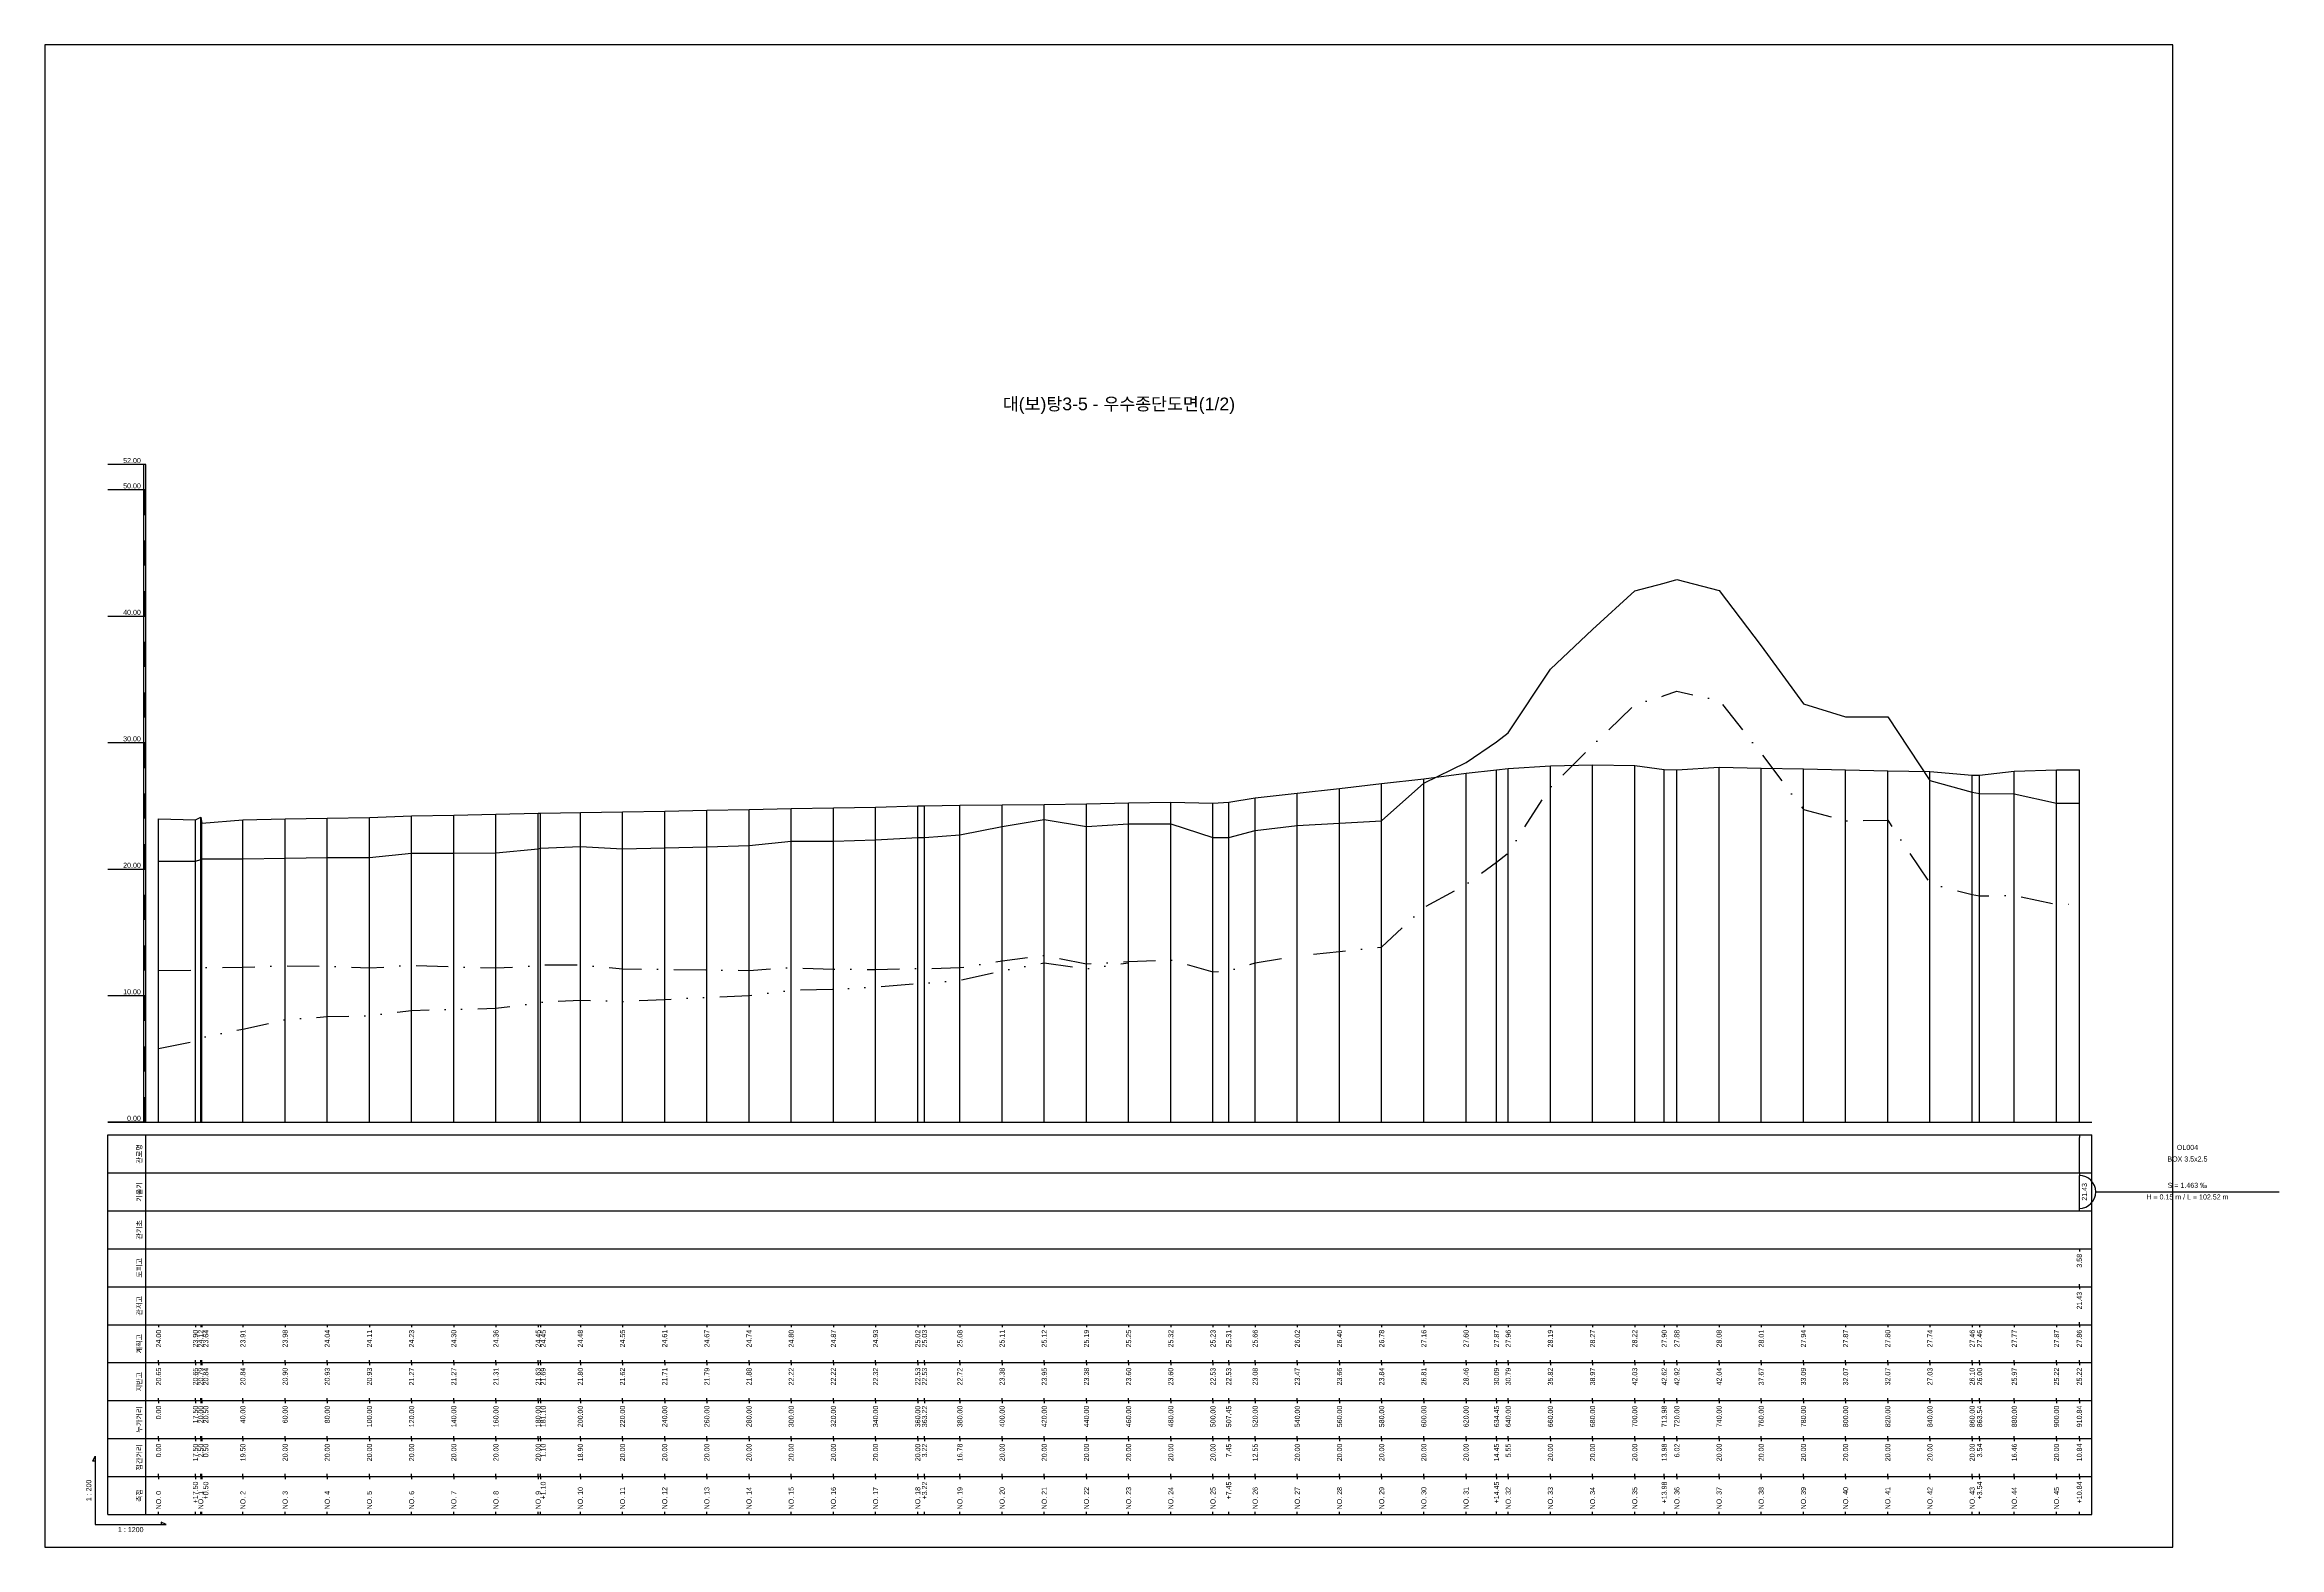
# Model space of a CAD drawing. Header units: millimetres. Extents: x -105495 to 3444, y -108190 to 2013.
# Drawn here: x 881 to 1764, y -53452 to -52858 of the extents above; entities that cross this region are included whole.
import ezdxf
from ezdxf.enums import TextEntityAlignment as Align

# ---------------------------------------------------------------- set-up
doc = ezdxf.new("R2010")
doc.units = ezdxf.units.MM
doc.linetypes.add('DASHDOT', pattern=[25.4, 12.7, -6.35, 0, -6.35])
doc.linetypes.add('DIVIDE', pattern=[31.75, 12.7, -6.35, 0, -6.35, 0, -6.35])
for name, color, linetype in [('KZ_종단_계획선', 1, 'Continuous'), ('KZ_종단_노선명', 7, 'Continuous'), ('KZ_종단_도각', 7, 'Continuous'), ('KZ_종단_수직선', 7, 'Continuous'), ('KZ_종단_암선1', 56, 'DASHDOT'), ('KZ_종단_암선2', 4, 'DIVIDE'), ('KZ_종단_지반선', 3, 'Continuous'), ('KZ_종단_테이블문자', 7, 'Continuous'), ('KZ_종단_테이블선', 7, 'Continuous'), ('KZ_종단_폴대', 7, 'Continuous')]:
    doc.layers.add(name, color=color, linetype=linetype)
doc.styles.get("Standard").update_dxf_attribs({"font": 'arial.ttf'})

msp = doc.modelspace()

# ---------------------------------------------------------------- linework, layer by layer
at = {"layer": 'KZ_종단_계획선'}
msp.add_lwpolyline([(926, -53164), (940.58, -53164.47), (942.67, -53163.42), (943.08, -53165.8), (959.33, -53164.43), (976, -53164.09), (992.67, -53163.79), (1009.33, -53163.47), (1026, -53162.87), (1042.67, -53162.52), (1059.33, -53162.22), (1076, -53161.74), (1076.92, -53161.73), (1092.67, -53161.58), (1109.33, -53161.26), (1126, -53160.94), (1142.67, -53160.63), (1159.33, -53160.31), (1176, -53159.99), (1192.67, -53159.67), (1209.33, -53159.35), (1226, -53158.88), (1228.68, -53158.83), (1242.67, -53158.6), (1259.33, -53158.46), (1276, -53158.38), (1292.67, -53158.06), (1309.33, -53157.74), (1326, -53157.42), (1342.67, -53157.83), (1348.88, -53157.46), (1359.33, -53155.69), (1376, -53153.89), (1392.67, -53151.99), (1409.33, -53150.09), (1426, -53148.19), (1442.67, -53145.99), (1454.71, -53144.63), (1459.33, -53144.18), (1476, -53143.03), (1492.67, -53142.63), (1509.33, -53142.89), (1520.99, -53144.49), (1526, -53144.6), (1542.67, -53143.59), (1559.33, -53143.94), (1576, -53144.29), (1592.67, -53144.64), (1609.33, -53144.99), (1626, -53145.3), (1642.67, -53146.72), (1645.61, -53146.71), (1659.33, -53145.13), (1676, -53144.65), (1685.03, -53144.69), (1685.03, -53144.69)], dxfattribs=at)
at = {"layer": 'KZ_종단_도각'}
msp.add_lwpolyline([(881, -53452), (1722, -53452), (1722, -52858), (881, -52858)], close=True, dxfattribs=at)
at = {"layer": 'KZ_종단_수직선'}
for p, q in [((1409.33, -53284), (1409.33, -53150.09)), ((1426, -53284), (1426, -53148.19)), ((1442.67, -53284), (1442.67, -53145.99)), ((1454.71, -53284), (1454.71, -53144.63)), ((1459.33, -53284), (1459.33, -53144.18)), ((1476, -53284), (1476, -53143.03)), ((1492.67, -53284), (1492.67, -53142.63)), ((1509.33, -53284), (1509.33, -53142.89)), ((1520.98, -53284), (1520.98, -53144.49)), ((1526, -53284), (1526, -53144.6)), ((1542.67, -53284), (1542.67, -53143.59)), ((1559.33, -53284), (1559.33, -53143.94)), ((1576, -53284), (1576, -53144.29)), ((1592.67, -53284), (1592.67, -53144.64)), ((1609.33, -53284), (1609.33, -53144.99)), ((1626, -53284), (1626, -53145.3)), ((1642.67, -53284), (1642.67, -53146.72)), ((1645.62, -53284), (1645.62, -53146.71)), ((1659.33, -53284), (1659.33, -53145.13)), ((1676, -53284), (1676, -53144.65)), ((1685.03, -53284), (1685.03, -53144.69)), ((1209.33, -53284), (1209.33, -53159.35)), ((1226, -53284), (1226, -53158.88)), ((1228.68, -53284), (1228.68, -53158.83)), ((1242.67, -53284), (1242.67, -53158.6)), ((1259.33, -53284), (1259.33, -53158.46)), ((1276, -53284), (1276, -53158.38)), ((1292.67, -53284), (1292.67, -53158.06)), ((1309.33, -53284), (1309.33, -53157.74)), ((1326, -53284), (1326, -53157.42)), ((1342.67, -53284), (1342.67, -53157.83)), ((1348.87, -53284), (1348.87, -53157.46)), ((1359.33, -53284), (1359.33, -53155.69)), ((1376, -53284), (1376, -53153.89)), ((1392.67, -53284), (1392.67, -53151.99)), ((926, -53284), (926, -53164)), ((940.58, -53284), (940.58, -53164.47)), ((942.67, -53284), (942.67, -53163.42)), ((943.08, -53284), (943.08, -53165.8)), ((959.33, -53284), (959.33, -53164.43)), ((976, -53284), (976, -53164.09)), ((992.67, -53284), (992.67, -53163.79)), ((1009.33, -53284), (1009.33, -53163.47)), ((1026, -53284), (1026, -53162.87)), ((1042.67, -53284), (1042.67, -53162.52)), ((1059.33, -53284), (1059.33, -53162.22)), ((1076, -53284), (1076, -53161.74)), ((1076.92, -53284), (1076.92, -53161.73)), ((1092.67, -53284), (1092.67, -53161.58)), ((1109.33, -53284), (1109.33, -53161.26)), ((1126, -53284), (1126, -53160.94)), ((1142.67, -53284), (1142.67, -53160.63)), ((1159.33, -53284), (1159.33, -53160.31)), ((1176, -53284), (1176, -53159.99)), ((1192.67, -53284), (1192.67, -53159.67))]:
    msp.add_line(p, q, dxfattribs=at)
at = {"layer": 'KZ_종단_암선1', "flags": 128}
msp.add_lwpolyline([(926, -53224.04), (940.58, -53223.83), (942.67, -53223.14), (943.08, -53222.88), (959.33, -53222.64), (976, -53222.09), (992.67, -53222.34), (1009.33, -53222.97), (1026, -53221.89), (1042.67, -53222.52), (1059.33, -53222.99), (1076, -53222.02), (1076.92, -53221.74), (1092.67, -53221.77), (1109.33, -53223.32), (1126, -53223.51), (1142.67, -53223.72), (1159.33, -53223.92), (1176, -53222.83), (1192.67, -53223.46), (1209.33, -53223.58), (1226, -53223.15), (1228.68, -53223.26), (1242.67, -53222.85), (1259.33, -53220.19), (1276, -53217.97), (1292.67, -53221.38), (1309.33, -53220.4), (1326, -53219.83), (1342.67, -53224.5), (1348.87, -53224.2), (1359.33, -53220.92), (1376, -53218.16), (1392.67, -53216.41), (1409.33, -53214.71), (1426, -53199.02), (1442.67, -53189.99), (1454.71, -53181.22), (1459.33, -53177.49), (1476, -53151.55), (1492.67, -53134.99), (1509.33, -53118.88), (1520.98, -53115.33), (1526, -53113.6), (1542.67, -53117.18), (1559.33, -53138.24), (1576, -53160.31), (1592.67, -53164.84), (1609.33, -53164.61), (1626, -53189.56), (1642.67, -53193.97), (1645.62, -53194.42), (1659.33, -53194.35), (1676, -53197.86), (1685.03, -53197.73)], dxfattribs=at)
at = {"layer": 'KZ_종단_암선2', "flags": 128}
msp.add_lwpolyline([(926, -53254.77), (940.58, -53251.82), (942.67, -53250.74), (943.08, -53250.41), (959.33, -53247.12), (976, -53243.44), (992.67, -53242.19), (1009.33, -53241.82), (1026, -53239.74), (1042.67, -53239.38), (1059.33, -53238.85), (1076, -53236.89), (1076.92, -53236.56), (1092.67, -53235.65), (1109.33, -53236.21), (1126, -53235.4), (1142.67, -53234.62), (1159.33, -53233.82), (1176, -53231.74), (1192.67, -53231.37), (1209.33, -53230.49), (1226, -53229.08), (1228.68, -53229.02), (1242.67, -53227.77), (1259.33, -53224.12), (1276, -53220.9), (1292.67, -53223.26), (1309.33, -53220.9)], dxfattribs=at)
at = {"layer": 'KZ_종단_지반선', "flags": 128}
msp.add_lwpolyline([(926, -53180.73), (940.58, -53180.73), (942.67, -53180.07), (943.08, -53179.82), (959.33, -53179.82), (976, -53179.52), (992.67, -53179.35), (1009.33, -53179.35), (1026, -53177.63), (1042.67, -53177.63), (1059.33, -53177.47), (1076, -53175.87), (1076.92, -53175.56), (1092.67, -53175), (1109.33, -53175.92), (1126, -53175.47), (1142.67, -53175.06), (1159.33, -53174.62), (1176, -53172.91), (1192.67, -53172.91), (1209.33, -53172.39), (1226, -53171.34), (1228.68, -53171.34), (1242.67, -53170.4), (1259.33, -53167.11), (1276, -53164.26), (1292.67, -53167.11), (1309.33, -53165.98), (1326, -53165.98), (1342.67, -53171.35), (1348.87, -53171.35), (1359.33, -53168.58), (1376, -53166.63), (1392.67, -53165.7), (1409.33, -53164.81), (1426, -53149.93), (1442.67, -53141.72), (1454.71, -53133.54), (1459.33, -53130.03), (1476, -53104.91), (1492.67, -53089.15), (1509.33, -53073.86), (1520.98, -53070.88), (1526, -53069.4), (1542.67, -53073.79), (1559.33, -53095.66), (1576, -53118.54), (1592.67, -53123.65), (1609.33, -53123.67), (1626, -53148.87), (1642.67, -53153.52), (1645.62, -53154.01), (1659.33, -53154.14), (1676, -53157.88), (1685.03, -53157.88)], dxfattribs=at)
at = {"layer": 'KZ_종단_테이블문자'}
for p, q in [((1685.03, -53289), (1685.03, -53290)), ((1685.03, -53303), (1685.03, -53290)), ((1685.03, -53304), (1685.03, -53303)), ((1685.03, -53304), (1685.03, -53305)), ((1685.03, -53318), (1685.03, -53305)), ((1685.03, -53319), (1685.03, -53318)), ((1691.45, -53311.5), (1764.05, -53311.5))]:
    msp.add_line(p, q, dxfattribs=at)
msp.add_arc((1685.03, -53311.5), 6.5, 270, 90, dxfattribs=at)
at = {"layer": 'KZ_종단_테이블선'}
for p, q in [((906, -53284), (1690.03, -53284)), ((906, -53304), (906, -53289)), ((906, -53289), (1690.03, -53289)), ((921, -53304), (921, -53289)), ((1690.03, -53304), (1690.03, -53289)), ((906, -53319), (906, -53304)), ((906, -53304), (1690.03, -53304)), ((921, -53319), (921, -53304)), ((1690.03, -53319), (1690.03, -53304)), ((906, -53334), (906, -53319)), ((906, -53319), (1690.03, -53319)), ((921, -53334), (921, -53319)), ((1690.03, -53334), (1690.03, -53319)), ((906, -53349), (906, -53334)), ((906, -53334), (1690.03, -53334)), ((921, -53349), (921, -53334)), ((1685.03, -53334), (1685.03, -53335)), ((1690.03, -53349), (1690.03, -53334)), ((906, -53364), (906, -53349)), ((906, -53349), (1690.03, -53349)), ((921, -53364), (921, -53349)), ((1685.03, -53349), (1685.03, -53348)), ((1685.03, -53349), (1685.03, -53350)), ((1690.03, -53364), (1690.03, -53349)), ((906, -53379), (906, -53364)), ((906, -53364), (1690.03, -53364)), ((921, -53379), (921, -53364)), ((926, -53364), (926, -53365)), ((940.58, -53364), (940.58, -53365)), ((942.67, -53364), (942.67, -53365)), ((943.08, -53364), (943.08, -53365)), ((959.33, -53364), (959.33, -53365)), ((976, -53364), (976, -53365)), ((992.67, -53364), (992.67, -53365)), ((1009.33, -53364), (1009.33, -53365)), ((1026, -53364), (1026, -53365)), ((1042.67, -53364), (1042.67, -53365)), ((1059.33, -53364), (1059.33, -53365)), ((1076, -53364), (1076, -53365)), ((1076.92, -53364), (1076.92, -53365)), ((1092.67, -53364), (1092.67, -53365)), ((1109.33, -53364), (1109.33, -53365)), ((1126, -53364), (1126, -53365)), ((1142.67, -53364), (1142.67, -53365)), ((1159.33, -53364), (1159.33, -53365)), ((1176, -53364), (1176, -53365)), ((1192.67, -53364), (1192.67, -53365)), ((1209.33, -53364), (1209.33, -53365)), ((1226, -53364), (1226, -53365)), ((1228.68, -53364), (1228.68, -53365)), ((1242.67, -53364), (1242.67, -53365)), ((1259.33, -53364), (1259.33, -53365)), ((1276, -53364), (1276, -53365)), ((1292.67, -53364), (1292.67, -53365)), ((1309.33, -53364), (1309.33, -53365)), ((1326, -53364), (1326, -53365)), ((1342.67, -53364), (1342.67, -53365)), ((1348.87, -53364), (1348.87, -53365)), ((1359.33, -53364), (1359.33, -53365)), ((1376, -53364), (1376, -53365)), ((1392.67, -53364), (1392.67, -53365)), ((1409.33, -53364), (1409.33, -53365)), ((1426, -53364), (1426, -53365)), ((1442.67, -53364), (1442.67, -53365)), ((1454.71, -53364), (1454.71, -53365)), ((1459.33, -53364), (1459.33, -53365)), ((1476, -53364), (1476, -53365)), ((1492.67, -53364), (1492.67, -53365)), ((1509.33, -53364), (1509.33, -53365)), ((1520.98, -53364), (1520.98, -53365)), ((1526, -53364), (1526, -53365)), ((1542.67, -53364), (1542.67, -53365)), ((1559.33, -53364), (1559.33, -53365)), ((1576, -53364), (1576, -53365)), ((1592.67, -53364), (1592.67, -53365)), ((1609.33, -53364), (1609.33, -53365)), ((1626, -53364), (1626, -53365)), ((1642.67, -53364), (1642.67, -53365)), ((1645.62, -53364), (1645.62, -53365)), ((1659.33, -53364), (1659.33, -53365)), ((1676, -53364), (1676, -53365)), ((1685.03, -53364), (1685.03, -53363)), ((1685.03, -53364), (1685.03, -53365)), ((1690.03, -53379), (1690.03, -53364)), ((906, -53394), (906, -53379)), ((906, -53379), (1690.03, -53379)), ((921, -53394), (921, -53379)), ((926, -53379), (926, -53378)), ((926, -53379), (926, -53380)), ((940.58, -53379), (940.58, -53378)), ((940.58, -53379), (940.58, -53380)), ((942.67, -53379), (942.67, -53378)), ((942.67, -53379), (942.67, -53380)), ((943.08, -53379), (943.08, -53378)), ((943.08, -53379), (943.08, -53380)), ((959.33, -53379), (959.33, -53378)), ((959.33, -53379), (959.33, -53380)), ((976, -53379), (976, -53378)), ((976, -53379), (976, -53380)), ((992.67, -53379), (992.67, -53378)), ((992.67, -53379), (992.67, -53380)), ((1009.33, -53379), (1009.33, -53378)), ((1009.33, -53379), (1009.33, -53380)), ((1026, -53379), (1026, -53378)), ((1026, -53379), (1026, -53380)), ((1042.67, -53379), (1042.67, -53378)), ((1042.67, -53379), (1042.67, -53380)), ((1059.33, -53379), (1059.33, -53378)), ((1059.33, -53379), (1059.33, -53380)), ((1076, -53379), (1076, -53378)), ((1076, -53379), (1076, -53380)), ((1076.92, -53379), (1076.92, -53378)), ((1076.92, -53379), (1076.92, -53380)), ((1092.67, -53379), (1092.67, -53378)), ((1092.67, -53379), (1092.67, -53380)), ((1109.33, -53379), (1109.33, -53378)), ((1109.33, -53379), (1109.33, -53380)), ((1126, -53379), (1126, -53378)), ((1126, -53379), (1126, -53380)), ((1142.67, -53379), (1142.67, -53378)), ((1142.67, -53379), (1142.67, -53380)), ((1159.33, -53379), (1159.33, -53378)), ((1159.33, -53379), (1159.33, -53380)), ((1176, -53379), (1176, -53378)), ((1176, -53379), (1176, -53380)), ((1192.67, -53379), (1192.67, -53378)), ((1192.67, -53379), (1192.67, -53380)), ((1209.33, -53379), (1209.33, -53378)), ((1209.33, -53379), (1209.33, -53380)), ((1226, -53379), (1226, -53378)), ((1226, -53379), (1226, -53380)), ((1228.68, -53379), (1228.68, -53378)), ((1228.68, -53379), (1228.68, -53380)), ((1242.67, -53379), (1242.67, -53378)), ((1242.67, -53379), (1242.67, -53380)), ((1259.33, -53379), (1259.33, -53378)), ((1259.33, -53379), (1259.33, -53380)), ((1276, -53379), (1276, -53378)), ((1276, -53379), (1276, -53380)), ((1292.67, -53379), (1292.67, -53378)), ((1292.67, -53379), (1292.67, -53380)), ((1309.33, -53379), (1309.33, -53378)), ((1309.33, -53379), (1309.33, -53380)), ((1326, -53379), (1326, -53378)), ((1326, -53379), (1326, -53380)), ((1342.67, -53379), (1342.67, -53378)), ((1342.67, -53379), (1342.67, -53380)), ((1348.87, -53379), (1348.87, -53378)), ((1348.87, -53379), (1348.87, -53380)), ((1359.33, -53379), (1359.33, -53378)), ((1359.33, -53379), (1359.33, -53380)), ((1376, -53379), (1376, -53378)), ((1376, -53379), (1376, -53380)), ((1392.67, -53379), (1392.67, -53378)), ((1392.67, -53379), (1392.67, -53380)), ((1409.33, -53379), (1409.33, -53378)), ((1409.33, -53379), (1409.33, -53380)), ((1426, -53379), (1426, -53378)), ((1426, -53379), (1426, -53380)), ((1442.67, -53379), (1442.67, -53378)), ((1442.67, -53379), (1442.67, -53380)), ((1454.71, -53379), (1454.71, -53378)), ((1454.71, -53379), (1454.71, -53380)), ((1459.33, -53379), (1459.33, -53378)), ((1459.33, -53379), (1459.33, -53380)), ((1476, -53379), (1476, -53378)), ((1476, -53379), (1476, -53380)), ((1492.67, -53379), (1492.67, -53378)), ((1492.67, -53379), (1492.67, -53380)), ((1509.33, -53379), (1509.33, -53378)), ((1509.33, -53379), (1509.33, -53380)), ((1520.98, -53379), (1520.98, -53378)), ((1520.98, -53379), (1520.98, -53380)), ((1526, -53379), (1526, -53378)), ((1526, -53379), (1526, -53380)), ((1542.67, -53379), (1542.67, -53378)), ((1542.67, -53379), (1542.67, -53380)), ((1559.33, -53379), (1559.33, -53378)), ((1559.33, -53379), (1559.33, -53380)), ((1576, -53379), (1576, -53378)), ((1576, -53379), (1576, -53380)), ((1592.67, -53379), (1592.67, -53378)), ((1592.67, -53379), (1592.67, -53380)), ((1609.33, -53379), (1609.33, -53378)), ((1609.33, -53379), (1609.33, -53380)), ((1626, -53379), (1626, -53378)), ((1626, -53379), (1626, -53380)), ((1642.67, -53379), (1642.67, -53378)), ((1642.67, -53379), (1642.67, -53380)), ((1645.62, -53379), (1645.62, -53378)), ((1645.62, -53379), (1645.62, -53380)), ((1659.33, -53379), (1659.33, -53378)), ((1659.33, -53379), (1659.33, -53380)), ((1676, -53379), (1676, -53378)), ((1676, -53379), (1676, -53380)), ((1685.03, -53379), (1685.03, -53378)), ((1685.03, -53379), (1685.03, -53380)), ((1690.03, -53394), (1690.03, -53379)), ((906, -53409), (906, -53394)), ((906, -53394), (1690.03, -53394)), ((921, -53409), (921, -53394)), ((926, -53394), (926, -53393)), ((926, -53394), (926, -53395)), ((940.58, -53394), (940.58, -53393)), ((940.58, -53394), (940.58, -53395)), ((942.67, -53394), (942.67, -53393)), ((942.67, -53394), (942.67, -53395)), ((943.08, -53394), (943.08, -53393)), ((943.08, -53394), (943.08, -53395)), ((959.33, -53394), (959.33, -53393)), ((959.33, -53394), (959.33, -53395)), ((976, -53394), (976, -53393)), ((976, -53394), (976, -53395)), ((992.67, -53394), (992.67, -53393)), ((992.67, -53394), (992.67, -53395)), ((1009.33, -53394), (1009.33, -53393)), ((1009.33, -53394), (1009.33, -53395)), ((1026, -53394), (1026, -53393)), ((1026, -53394), (1026, -53395)), ((1042.67, -53394), (1042.67, -53393)), ((1042.67, -53394), (1042.67, -53395)), ((1059.33, -53394), (1059.33, -53393)), ((1059.33, -53394), (1059.33, -53395)), ((1076, -53394), (1076, -53393)), ((1076, -53394), (1076, -53395)), ((1076.92, -53394), (1076.92, -53393)), ((1076.92, -53394), (1076.92, -53395)), ((1092.67, -53394), (1092.67, -53393)), ((1092.67, -53394), (1092.67, -53395)), ((1109.33, -53394), (1109.33, -53393)), ((1109.33, -53394), (1109.33, -53395)), ((1126, -53394), (1126, -53393)), ((1126, -53394), (1126, -53395)), ((1142.67, -53394), (1142.67, -53393)), ((1142.67, -53394), (1142.67, -53395)), ((1159.33, -53394), (1159.33, -53393)), ((1159.33, -53394), (1159.33, -53395)), ((1176, -53394), (1176, -53393)), ((1176, -53394), (1176, -53395)), ((1192.67, -53394), (1192.67, -53393)), ((1192.67, -53394), (1192.67, -53395)), ((1209.33, -53394), (1209.33, -53393)), ((1209.33, -53394), (1209.33, -53395)), ((1226, -53394), (1226, -53393)), ((1226, -53394), (1226, -53395)), ((1228.68, -53394), (1228.68, -53393)), ((1228.68, -53394), (1228.68, -53395)), ((1242.67, -53394), (1242.67, -53393)), ((1242.67, -53394), (1242.67, -53395)), ((1259.33, -53394), (1259.33, -53393)), ((1259.33, -53394), (1259.33, -53395)), ((1276, -53394), (1276, -53393)), ((1276, -53394), (1276, -53395)), ((1292.67, -53394), (1292.67, -53393)), ((1292.67, -53394), (1292.67, -53395)), ((1309.33, -53394), (1309.33, -53393)), ((1309.33, -53394), (1309.33, -53395)), ((1326, -53394), (1326, -53393)), ((1326, -53394), (1326, -53395)), ((1342.67, -53394), (1342.67, -53393)), ((1342.67, -53394), (1342.67, -53395)), ((1348.87, -53394), (1348.87, -53393)), ((1348.87, -53394), (1348.87, -53395)), ((1359.33, -53394), (1359.33, -53393)), ((1359.33, -53394), (1359.33, -53395)), ((1376, -53394), (1376, -53393)), ((1376, -53394), (1376, -53395)), ((1392.67, -53394), (1392.67, -53393)), ((1392.67, -53394), (1392.67, -53395)), ((1409.33, -53394), (1409.33, -53393)), ((1409.33, -53394), (1409.33, -53395)), ((1426, -53394), (1426, -53393)), ((1426, -53394), (1426, -53395)), ((1442.67, -53394), (1442.67, -53393)), ((1442.67, -53394), (1442.67, -53395)), ((1454.71, -53394), (1454.71, -53393)), ((1454.71, -53394), (1454.71, -53395)), ((1459.33, -53394), (1459.33, -53393)), ((1459.33, -53394), (1459.33, -53395)), ((1476, -53394), (1476, -53393)), ((1476, -53394), (1476, -53395)), ((1492.67, -53394), (1492.67, -53393)), ((1492.67, -53394), (1492.67, -53395)), ((1509.33, -53394), (1509.33, -53393)), ((1509.33, -53394), (1509.33, -53395)), ((1520.98, -53394), (1520.98, -53393)), ((1520.98, -53394), (1520.98, -53395)), ((1526, -53394), (1526, -53393)), ((1526, -53394), (1526, -53395)), ((1542.67, -53394), (1542.67, -53393)), ((1542.67, -53394), (1542.67, -53395)), ((1559.33, -53394), (1559.33, -53393)), ((1559.33, -53394), (1559.33, -53395)), ((1576, -53394), (1576, -53393)), ((1576, -53394), (1576, -53395)), ((1592.67, -53394), (1592.67, -53393)), ((1592.67, -53394), (1592.67, -53395)), ((1609.33, -53394), (1609.33, -53393)), ((1609.33, -53394), (1609.33, -53395)), ((1626, -53394), (1626, -53393)), ((1626, -53394), (1626, -53395)), ((1642.67, -53394), (1642.67, -53393)), ((1642.67, -53394), (1642.67, -53395)), ((1645.62, -53394), (1645.62, -53393)), ((1645.62, -53394), (1645.62, -53395)), ((1659.33, -53394), (1659.33, -53393)), ((1659.33, -53394), (1659.33, -53395)), ((1676, -53394), (1676, -53393)), ((1676, -53394), (1676, -53395)), ((1685.03, -53394), (1685.03, -53393)), ((1685.03, -53394), (1685.03, -53395)), ((1690.03, -53409), (1690.03, -53394)), ((906, -53424), (906, -53409)), ((906, -53409), (1690.03, -53409)), ((921, -53424), (921, -53409)), ((926, -53409), (926, -53408)), ((926, -53409), (926, -53410)), ((940.58, -53409), (940.58, -53408)), ((940.58, -53409), (940.58, -53410)), ((942.67, -53409), (942.67, -53408)), ((942.67, -53409), (942.67, -53410)), ((943.08, -53409), (943.08, -53408)), ((943.08, -53409), (943.08, -53410)), ((959.33, -53409), (959.33, -53408)), ((959.33, -53409), (959.33, -53410)), ((976, -53409), (976, -53408)), ((976, -53409), (976, -53410)), ((992.67, -53409), (992.67, -53408)), ((992.67, -53409), (992.67, -53410)), ((1009.33, -53409), (1009.33, -53408)), ((1009.33, -53409), (1009.33, -53410)), ((1026, -53409), (1026, -53408)), ((1026, -53409), (1026, -53410)), ((1042.67, -53409), (1042.67, -53408)), ((1042.67, -53409), (1042.67, -53410)), ((1059.33, -53409), (1059.33, -53408)), ((1059.33, -53409), (1059.33, -53410)), ((1076, -53409), (1076, -53408)), ((1076, -53409), (1076, -53410)), ((1076.92, -53409), (1076.92, -53408)), ((1076.92, -53409), (1076.92, -53410)), ((1092.67, -53409), (1092.67, -53408)), ((1092.67, -53409), (1092.67, -53410)), ((1109.33, -53409), (1109.33, -53408)), ((1109.33, -53409), (1109.33, -53410)), ((1126, -53409), (1126, -53408)), ((1126, -53409), (1126, -53410)), ((1142.67, -53409), (1142.67, -53408)), ((1142.67, -53409), (1142.67, -53410)), ((1159.33, -53409), (1159.33, -53408)), ((1159.33, -53409), (1159.33, -53410)), ((1176, -53409), (1176, -53408)), ((1176, -53409), (1176, -53410)), ((1192.67, -53409), (1192.67, -53408)), ((1192.67, -53409), (1192.67, -53410)), ((1209.33, -53409), (1209.33, -53408)), ((1209.33, -53409), (1209.33, -53410)), ((1226, -53409), (1226, -53408)), ((1226, -53409), (1226, -53410)), ((1228.68, -53409), (1228.68, -53408)), ((1228.68, -53409), (1228.68, -53410)), ((1242.67, -53409), (1242.67, -53408)), ((1242.67, -53409), (1242.67, -53410)), ((1259.33, -53409), (1259.33, -53408)), ((1259.33, -53409), (1259.33, -53410)), ((1276, -53409), (1276, -53408)), ((1276, -53409), (1276, -53410)), ((1292.67, -53409), (1292.67, -53408)), ((1292.67, -53409), (1292.67, -53410)), ((1309.33, -53409), (1309.33, -53408)), ((1309.33, -53409), (1309.33, -53410)), ((1326, -53409), (1326, -53408)), ((1326, -53409), (1326, -53410)), ((1342.67, -53409), (1342.67, -53408)), ((1342.67, -53409), (1342.67, -53410)), ((1348.87, -53409), (1348.87, -53408)), ((1348.87, -53409), (1348.87, -53410)), ((1359.33, -53409), (1359.33, -53408)), ((1359.33, -53409), (1359.33, -53410)), ((1376, -53409), (1376, -53408)), ((1376, -53409), (1376, -53410)), ((1392.67, -53409), (1392.67, -53408)), ((1392.67, -53409), (1392.67, -53410)), ((1409.33, -53409), (1409.33, -53408)), ((1409.33, -53409), (1409.33, -53410)), ((1426, -53409), (1426, -53408)), ((1426, -53409), (1426, -53410)), ((1442.67, -53409), (1442.67, -53408)), ((1442.67, -53409), (1442.67, -53410)), ((1454.71, -53409), (1454.71, -53408)), ((1454.71, -53409), (1454.71, -53410)), ((1459.33, -53409), (1459.33, -53408)), ((1459.33, -53409), (1459.33, -53410)), ((1476, -53409), (1476, -53408)), ((1476, -53409), (1476, -53410)), ((1492.67, -53409), (1492.67, -53408)), ((1492.67, -53409), (1492.67, -53410)), ((1509.33, -53409), (1509.33, -53408)), ((1509.33, -53409), (1509.33, -53410)), ((1520.98, -53409), (1520.98, -53408)), ((1520.98, -53409), (1520.98, -53410)), ((1526, -53409), (1526, -53408)), ((1526, -53409), (1526, -53410)), ((1542.67, -53409), (1542.67, -53408)), ((1542.67, -53409), (1542.67, -53410)), ((1559.33, -53409), (1559.33, -53408)), ((1559.33, -53409), (1559.33, -53410)), ((1576, -53409), (1576, -53408)), ((1576, -53409), (1576, -53410)), ((1592.67, -53409), (1592.67, -53408)), ((1592.67, -53409), (1592.67, -53410)), ((1609.33, -53409), (1609.33, -53408)), ((1609.33, -53409), (1609.33, -53410)), ((1626, -53409), (1626, -53408)), ((1626, -53409), (1626, -53410)), ((1642.67, -53409), (1642.67, -53408)), ((1642.67, -53409), (1642.67, -53410)), ((1645.62, -53409), (1645.62, -53408)), ((1645.62, -53409), (1645.62, -53410)), ((1659.33, -53409), (1659.33, -53408)), ((1659.33, -53409), (1659.33, -53410)), ((1676, -53409), (1676, -53408)), ((1676, -53409), (1676, -53410)), ((1685.03, -53409), (1685.03, -53408)), ((1685.03, -53409), (1685.03, -53410)), ((1690.03, -53424), (1690.03, -53409)), ((906, -53439), (906, -53424)), ((906, -53424), (1690.03, -53424)), ((921, -53439), (921, -53424)), ((926, -53424), (926, -53423)), ((926, -53424), (926, -53425)), ((940.58, -53424), (940.58, -53423)), ((940.58, -53424), (940.58, -53425)), ((942.67, -53424), (942.67, -53423)), ((942.67, -53424), (942.67, -53425)), ((943.08, -53424), (943.08, -53423)), ((943.08, -53424), (943.08, -53425)), ((959.33, -53424), (959.33, -53423)), ((959.33, -53424), (959.33, -53425)), ((976, -53424), (976, -53423)), ((976, -53424), (976, -53425)), ((992.67, -53424), (992.67, -53423)), ((992.67, -53424), (992.67, -53425)), ((1009.33, -53424), (1009.33, -53423)), ((1009.33, -53424), (1009.33, -53425)), ((1026, -53424), (1026, -53423)), ((1026, -53424), (1026, -53425)), ((1042.67, -53424), (1042.67, -53423)), ((1042.67, -53424), (1042.67, -53425)), ((1059.33, -53424), (1059.33, -53423)), ((1059.33, -53424), (1059.33, -53425)), ((1076, -53424), (1076, -53423)), ((1076, -53424), (1076, -53425)), ((1076.92, -53424), (1076.92, -53423)), ((1076.92, -53424), (1076.92, -53425)), ((1092.67, -53424), (1092.67, -53423)), ((1092.67, -53424), (1092.67, -53425)), ((1109.33, -53424), (1109.33, -53423)), ((1109.33, -53424), (1109.33, -53425)), ((1126, -53424), (1126, -53423)), ((1126, -53424), (1126, -53425)), ((1142.67, -53424), (1142.67, -53423)), ((1142.67, -53424), (1142.67, -53425)), ((1159.33, -53424), (1159.33, -53423)), ((1159.33, -53424), (1159.33, -53425)), ((1176, -53424), (1176, -53423)), ((1176, -53424), (1176, -53425)), ((1192.67, -53424), (1192.67, -53423)), ((1192.67, -53424), (1192.67, -53425)), ((1209.33, -53424), (1209.33, -53423)), ((1209.33, -53424), (1209.33, -53425)), ((1226, -53424), (1226, -53423)), ((1226, -53424), (1226, -53425)), ((1228.68, -53424), (1228.68, -53423)), ((1228.68, -53424), (1228.68, -53425)), ((1242.67, -53424), (1242.67, -53423)), ((1242.67, -53424), (1242.67, -53425)), ((1259.33, -53424), (1259.33, -53423)), ((1259.33, -53424), (1259.33, -53425)), ((1276, -53424), (1276, -53423)), ((1276, -53424), (1276, -53425)), ((1292.67, -53424), (1292.67, -53423)), ((1292.67, -53424), (1292.67, -53425)), ((1309.33, -53424), (1309.33, -53423)), ((1309.33, -53424), (1309.33, -53425)), ((1326, -53424), (1326, -53423)), ((1326, -53424), (1326, -53425)), ((1342.67, -53424), (1342.67, -53423)), ((1342.67, -53424), (1342.67, -53425)), ((1348.87, -53424), (1348.87, -53423)), ((1348.87, -53424), (1348.87, -53425)), ((1359.33, -53424), (1359.33, -53423)), ((1359.33, -53424), (1359.33, -53425)), ((1376, -53424), (1376, -53423)), ((1376, -53424), (1376, -53425)), ((1392.67, -53424), (1392.67, -53423)), ((1392.67, -53424), (1392.67, -53425)), ((1409.33, -53424), (1409.33, -53423)), ((1409.33, -53424), (1409.33, -53425)), ((1426, -53424), (1426, -53423)), ((1426, -53424), (1426, -53425)), ((1442.67, -53424), (1442.67, -53423)), ((1442.67, -53424), (1442.67, -53425)), ((1454.71, -53424), (1454.71, -53423)), ((1454.71, -53424), (1454.71, -53425)), ((1459.33, -53424), (1459.33, -53423)), ((1459.33, -53424), (1459.33, -53425)), ((1476, -53424), (1476, -53423)), ((1476, -53424), (1476, -53425)), ((1492.67, -53424), (1492.67, -53423)), ((1492.67, -53424), (1492.67, -53425)), ((1509.33, -53424), (1509.33, -53423)), ((1509.33, -53424), (1509.33, -53425)), ((1520.98, -53424), (1520.98, -53423)), ((1520.98, -53424), (1520.98, -53425)), ((1526, -53424), (1526, -53423)), ((1526, -53424), (1526, -53425)), ((1542.67, -53424), (1542.67, -53423)), ((1542.67, -53424), (1542.67, -53425)), ((1559.33, -53424), (1559.33, -53423)), ((1559.33, -53424), (1559.33, -53425)), ((1576, -53424), (1576, -53423)), ((1576, -53424), (1576, -53425)), ((1592.67, -53424), (1592.67, -53423)), ((1592.67, -53424), (1592.67, -53425)), ((1609.33, -53424), (1609.33, -53423)), ((1609.33, -53424), (1609.33, -53425)), ((1626, -53424), (1626, -53423)), ((1626, -53424), (1626, -53425)), ((1642.67, -53424), (1642.67, -53423)), ((1642.67, -53424), (1642.67, -53425)), ((1645.62, -53424), (1645.62, -53423)), ((1645.62, -53424), (1645.62, -53425)), ((1659.33, -53424), (1659.33, -53423)), ((1659.33, -53424), (1659.33, -53425)), ((1676, -53424), (1676, -53423)), ((1676, -53424), (1676, -53425)), ((1685.03, -53424), (1685.03, -53423)), ((1685.03, -53424), (1685.03, -53425)), ((1690.03, -53439), (1690.03, -53424)), ((906, -53439), (1690.03, -53439)), ((926, -53439), (926, -53438)), ((940.58, -53439), (940.58, -53438)), ((942.67, -53439), (942.67, -53438)), ((943.08, -53439), (943.08, -53438)), ((959.33, -53439), (959.33, -53438)), ((976, -53439), (976, -53438)), ((992.67, -53439), (992.67, -53438)), ((1009.33, -53439), (1009.33, -53438)), ((1026, -53439), (1026, -53438)), ((1042.67, -53439), (1042.67, -53438)), ((1059.33, -53439), (1059.33, -53438)), ((1076, -53439), (1076, -53438)), ((1076.92, -53439), (1076.92, -53438)), ((1092.67, -53439), (1092.67, -53438)), ((1109.33, -53439), (1109.33, -53438)), ((1126, -53439), (1126, -53438)), ((1142.67, -53439), (1142.67, -53438)), ((1159.33, -53439), (1159.33, -53438)), ((1176, -53439), (1176, -53438)), ((1192.67, -53439), (1192.67, -53438)), ((1209.33, -53439), (1209.33, -53438)), ((1226, -53439), (1226, -53438)), ((1228.68, -53439), (1228.68, -53438)), ((1242.67, -53439), (1242.67, -53438)), ((1259.33, -53439), (1259.33, -53438)), ((1276, -53439), (1276, -53438)), ((1292.67, -53439), (1292.67, -53438)), ((1309.33, -53439), (1309.33, -53438)), ((1326, -53439), (1326, -53438)), ((1342.67, -53439), (1342.67, -53438)), ((1348.87, -53439), (1348.87, -53438)), ((1359.33, -53439), (1359.33, -53438)), ((1376, -53439), (1376, -53438)), ((1392.67, -53439), (1392.67, -53438)), ((1409.33, -53439), (1409.33, -53438)), ((1426, -53439), (1426, -53438)), ((1442.67, -53439), (1442.67, -53438)), ((1454.71, -53439), (1454.71, -53438)), ((1459.33, -53439), (1459.33, -53438)), ((1476, -53439), (1476, -53438)), ((1492.67, -53439), (1492.67, -53438)), ((1509.33, -53439), (1509.33, -53438)), ((1520.98, -53439), (1520.98, -53438)), ((1526, -53439), (1526, -53438)), ((1542.67, -53439), (1542.67, -53438)), ((1559.33, -53439), (1559.33, -53438)), ((1576, -53439), (1576, -53438)), ((1592.67, -53439), (1592.67, -53438)), ((1609.33, -53439), (1609.33, -53438)), ((1626, -53439), (1626, -53438)), ((1642.67, -53439), (1642.67, -53438)), ((1645.62, -53439), (1645.62, -53438)), ((1659.33, -53439), (1659.33, -53438)), ((1676, -53439), (1676, -53438)), ((1685.03, -53439), (1685.03, -53438))]:
    msp.add_line(p, q, dxfattribs=at)
msp.add_lwpolyline([(901, -53418), (900, -53418), (901, -53416), (901, -53443), (929, -53443), (927, -53442), (927, -53443)], dxfattribs=at)
at = {"layer": 'KZ_종단_폴대'}
for p, q in [((921, -53024), (906, -53024)), ((921, -53034), (906, -53034)), ((921, -53084), (906, -53084)), ((921, -53134), (906, -53134)), ((921, -53184), (906, -53184)), ((921, -53234), (906, -53234)), ((921, -53284), (906, -53284))]:
    msp.add_line(p, q, dxfattribs=at)
msp.add_lwpolyline([(921, -53284), (921, -53024), (920, -53024), (920, -53284), (921, -53284)], dxfattribs=at)
at = {"layer": 'KZ_종단_폴대', "const_width": 1}
for points in [[(920.5, -53044), (920.5, -53034)], [(920.5, -53064), (920.5, -53054)], [(920.5, -53084), (920.5, -53074)], [(920.5, -53104), (920.5, -53094)], [(920.5, -53124), (920.5, -53114)], [(920.5, -53144), (920.5, -53134)], [(920.5, -53164), (920.5, -53154)], [(920.5, -53184), (920.5, -53174)], [(920.5, -53204), (920.5, -53194)], [(920.5, -53224), (920.5, -53214)], [(920.5, -53244), (920.5, -53234)], [(920.5, -53264), (920.5, -53254)], [(920.5, -53284), (920.5, -53274)]]:
    msp.add_lwpolyline(points, dxfattribs=at)

# ---------------------------------------------------------------- texts
at = {"layer": 'KZ_종단_노선명'}
msp.add_text('대(보)탕3-5 - 우수종단도면(1/2)', height=5, dxfattribs=at).set_placement((1305.52, -53004), align=Align.BOTTOM_CENTER)
at = {"layer": 'KZ_종단_테이블문자'}
for s, p in [('BOX 3.5x2.5', (1727.75, -53297.5)), ('H = 0.15 m / L = 102.52 m', (1727.75, -53312.5))]:
    msp.add_text(s, height=2, dxfattribs=at).set_placement(p, align=Align.TOP_CENTER)
for s, p in [('OL004', (1727.75, -53295.5)), ('S = 1.463 ‰', (1727.75, -53310.5))]:
    msp.add_text(s, height=2, dxfattribs=at).set_placement(p, align=Align.BOTTOM_CENTER)
msp.add_text('21.43', height=2, rotation=90, dxfattribs=at).set_placement((1686.03, -53311.5), align=Align.TOP_CENTER)
for s, p in [('3.58', (1685.03, -53336)), ('21.43', (1685.03, -53351)), ('24.00', (926, -53366)), ('23.90', (940.58, -53366)), ('24.12', (942.67, -53366)), ('23.64', (944.67, -53366)), ('23.91', (959.33, -53366)), ('23.98', (976, -53366)), ('24.04', (992.67, -53366)), ('24.11', (1009.33, -53366)), ('24.23', (1026, -53366)), ('24.30', (1042.67, -53366)), ('24.36', (1059.33, -53366)), ('24.45', (1076, -53366)), ('24.45', (1078, -53366)), ('24.48', (1092.67, -53366)), ('24.55', (1109.33, -53366)), ('24.61', (1126, -53366)), ('24.67', (1142.67, -53366)), ('24.74', (1159.33, -53366)), ('24.80', (1176, -53366)), ('24.87', (1192.67, -53366)), ('24.93', (1209.33, -53366)), ('25.02', (1226, -53366)), ('25.03', (1228.68, -53366)), ('25.08', (1242.67, -53366)), ('25.11', (1259.33, -53366)), ('25.12', (1276, -53366)), ('25.19', (1292.67, -53366)), ('25.25', (1309.33, -53366)), ('25.32', (1326, -53366)), ('25.23', (1342.67, -53366)), ('25.31', (1348.87, -53366)), ('25.66', (1359.33, -53366)), ('26.02', (1376, -53366)), ('26.40', (1392.67, -53366)), ('26.78', (1409.33, -53366)), ('27.16', (1426, -53366)), ('27.60', (1442.67, -53366)), ('27.87', (1454.71, -53366)), ('27.96', (1459.33, -53366)), ('28.19', (1476, -53366)), ('28.27', (1492.67, -53366)), ('28.22', (1509.33, -53366)), ('27.90', (1520.98, -53366)), ('27.88', (1526, -53366)), ('28.08', (1542.67, -53366)), ('28.01', (1559.33, -53366)), ('27.94', (1576, -53366)), ('27.87', (1592.67, -53366)), ('27.80', (1609.33, -53366)), ('27.74', (1626, -53366)), ('27.46', (1642.67, -53366)), ('27.46', (1645.62, -53366)), ('27.77', (1659.33, -53366)), ('27.87', (1676, -53366)), ('27.86', (1685.03, -53366)), ('20.65', (926, -53381)), ('20.65', (940.58, -53381)), ('20.79', (942.67, -53381)), ('20.84', (944.67, -53381)), ('20.84', (959.33, -53381)), ('20.90', (976, -53381)), ('20.93', (992.67, -53381)), ('20.93', (1009.33, -53381)), ('21.27', (1026, -53381)), ('21.27', (1042.67, -53381)), ('21.31', (1059.33, -53381)), ('21.63', (1076, -53381)), ('21.69', (1078, -53381)), ('21.80', (1092.67, -53381)), ('21.62', (1109.33, -53381)), ('21.71', (1126, -53381)), ('21.79', (1142.67, -53381)), ('21.88', (1159.33, -53381)), ('22.22', (1176, -53381)), ('22.22', (1192.67, -53381)), ('22.32', (1209.33, -53381)), ('22.53', (1226, -53381)), ('22.53', (1228.68, -53381)), ('22.72', (1242.67, -53381)), ('23.38', (1259.33, -53381)), ('23.95', (1276, -53381)), ('23.38', (1292.67, -53381)), ('23.60', (1309.33, -53381)), ('23.60', (1326, -53381)), ('22.53', (1342.67, -53381)), ('22.53', (1348.87, -53381)), ('23.08', (1359.33, -53381)), ('23.47', (1376, -53381)), ('23.66', (1392.67, -53381)), ('23.84', (1409.33, -53381)), ('26.81', (1426, -53381)), ('28.46', (1442.67, -53381)), ('30.09', (1454.71, -53381)), ('30.79', (1459.33, -53381)), ('35.82', (1476, -53381)), ('38.97', (1492.67, -53381)), ('42.03', (1509.33, -53381)), ('42.62', (1520.98, -53381)), ('42.92', (1526, -53381)), ('42.04', (1542.67, -53381)), ('37.67', (1559.33, -53381)), ('33.09', (1576, -53381)), ('32.07', (1592.67, -53381)), ('32.07', (1609.33, -53381)), ('27.03', (1626, -53381)), ('26.10', (1642.67, -53381)), ('26.00', (1645.62, -53381)), ('25.97', (1659.33, -53381)), ('25.22', (1676, -53381)), ('25.22', (1685.03, -53381)), ('0.00', (926, -53396)), ('17.50', (940.58, -53396)), ('20.00', (942.67, -53396)), ('20.50', (944.67, -53396)), ('40.00', (959.33, -53396)), ('60.00', (976, -53396)), ('80.00', (992.67, -53396)), ('100.00', (1009.33, -53396)), ('120.00', (1026, -53396)), ('140.00', (1042.67, -53396)), ('160.00', (1059.33, -53396)), ('180.00', (1076, -53396)), ('181.10', (1078, -53396)), ('200.00', (1092.67, -53396)), ('220.00', (1109.33, -53396)), ('240.00', (1126, -53396)), ('260.00', (1142.67, -53396)), ('280.00', (1159.33, -53396)), ('300.00', (1176, -53396)), ('320.00', (1192.67, -53396)), ('340.00', (1209.33, -53396)), ('360.00', (1226, -53396)), ('363.22', (1228.68, -53396)), ('380.00', (1242.67, -53396)), ('400.00', (1259.33, -53396)), ('420.00', (1276, -53396)), ('440.00', (1292.67, -53396)), ('460.00', (1309.33, -53396)), ('480.00', (1326, -53396)), ('500.00', (1342.67, -53396)), ('507.45', (1348.87, -53396)), ('520.00', (1359.33, -53396)), ('540.00', (1376, -53396)), ('560.00', (1392.67, -53396)), ('580.00', (1409.33, -53396)), ('600.00', (1426, -53396)), ('620.00', (1442.67, -53396)), ('634.45', (1454.71, -53396)), ('640.00', (1459.33, -53396)), ('660.00', (1476, -53396)), ('680.00', (1492.67, -53396)), ('700.00', (1509.33, -53396)), ('713.98', (1520.98, -53396)), ('720.00', (1526, -53396)), ('740.00', (1542.67, -53396)), ('760.00', (1559.33, -53396)), ('780.00', (1576, -53396)), ('800.00', (1592.67, -53396)), ('820.00', (1609.33, -53396)), ('840.00', (1626, -53396)), ('860.00', (1642.67, -53396)), ('863.54', (1645.62, -53396)), ('880.00', (1659.33, -53396)), ('900.00', (1676, -53396)), ('910.84', (1685.03, -53396)), ('0.00', (926, -53411)), ('17.50', (940.58, -53411)), ('2.50', (942.67, -53411)), ('0.50', (944.67, -53411)), ('19.50', (959.33, -53411)), ('20.00', (976, -53411)), ('20.00', (992.67, -53411)), ('20.00', (1009.33, -53411)), ('20.00', (1026, -53411)), ('20.00', (1042.67, -53411)), ('20.00', (1059.33, -53411)), ('20.00', (1076, -53411)), ('1.10', (1078, -53411)), ('18.90', (1092.67, -53411)), ('20.00', (1109.33, -53411)), ('20.00', (1126, -53411)), ('20.00', (1142.67, -53411)), ('20.00', (1159.33, -53411)), ('20.00', (1176, -53411)), ('20.00', (1192.67, -53411)), ('20.00', (1209.33, -53411)), ('20.00', (1226, -53411)), ('3.22', (1228.68, -53411)), ('16.78', (1242.67, -53411)), ('20.00', (1259.33, -53411)), ('20.00', (1276, -53411)), ('20.00', (1292.67, -53411)), ('20.00', (1309.33, -53411)), ('20.00', (1326, -53411)), ('20.00', (1342.67, -53411)), ('7.45', (1348.87, -53411)), ('12.55', (1359.33, -53411)), ('20.00', (1376, -53411)), ('20.00', (1392.67, -53411)), ('20.00', (1409.33, -53411)), ('20.00', (1426, -53411)), ('20.00', (1442.67, -53411)), ('14.45', (1454.71, -53411)), ('5.55', (1459.33, -53411)), ('20.00', (1476, -53411)), ('20.00', (1492.67, -53411)), ('20.00', (1509.33, -53411)), ('13.98', (1520.98, -53411)), ('6.02', (1526, -53411)), ('20.00', (1542.67, -53411)), ('20.00', (1559.33, -53411)), ('20.00', (1576, -53411)), ('20.00', (1592.67, -53411)), ('20.00', (1609.33, -53411)), ('20.00', (1626, -53411)), ('20.00', (1642.67, -53411)), ('3.54', (1645.62, -53411)), ('16.46', (1659.33, -53411)), ('20.00', (1676, -53411)), ('10.84', (1685.03, -53411)), ('+17.50', (940.58, -53426)), ('+0.50', (944.67, -53426)), ('+1.10', (1078, -53426)), ('+3.22', (1228.68, -53426)), ('+7.45', (1348.87, -53426)), ('+14.45', (1454.71, -53426)), ('+13.98', (1520.98, -53426)), ('+3.54', (1645.62, -53426)), ('+10.84', (1685.03, -53426))]:
    msp.add_text(s, height=2, rotation=90, dxfattribs=at).set_placement(p, align=Align.MIDDLE_RIGHT)
for s, p in [('NO. 0', (926, -53437)), ('NO. 1', (942.67, -53437)), ('NO. 2', (959.33, -53437)), ('NO. 3', (976, -53437)), ('NO. 4', (992.67, -53437)), ('NO. 5', (1009.33, -53437)), ('NO. 6', (1026, -53437)), ('NO. 7', (1042.67, -53437)), ('NO. 8', (1059.33, -53437)), ('NO. 9', (1076, -53437)), ('NO. 10', (1092.67, -53437)), ('NO. 11', (1109.33, -53437)), ('NO. 12', (1126, -53437)), ('NO. 13', (1142.67, -53437)), ('NO. 14', (1159.33, -53437)), ('NO. 15', (1176, -53437)), ('NO. 16', (1192.67, -53437)), ('NO. 17', (1209.33, -53437)), ('NO. 18', (1226, -53437)), ('NO. 19', (1242.67, -53437)), ('NO. 20', (1259.33, -53437)), ('NO. 21', (1276, -53437)), ('NO. 22', (1292.67, -53437)), ('NO. 23', (1309.33, -53437)), ('NO. 24', (1326, -53437)), ('NO. 25', (1342.67, -53437)), ('NO. 26', (1359.33, -53437)), ('NO. 27', (1376, -53437)), ('NO. 28', (1392.67, -53437)), ('NO. 29', (1409.33, -53437)), ('NO. 30', (1426, -53437)), ('NO. 31', (1442.67, -53437)), ('NO. 32', (1459.33, -53437)), ('NO. 33', (1476, -53437)), ('NO. 34', (1492.67, -53437)), ('NO. 35', (1509.33, -53437)), ('NO. 36', (1526, -53437)), ('NO. 37', (1542.67, -53437)), ('NO. 38', (1559.33, -53437)), ('NO. 39', (1576, -53437)), ('NO. 40', (1592.67, -53437)), ('NO. 41', (1609.33, -53437)), ('NO. 42', (1626, -53437)), ('NO. 43', (1642.67, -53437)), ('NO. 44', (1659.33, -53437)), ('NO. 45', (1676, -53437))]:
    msp.add_text(s, height=2, rotation=90, dxfattribs=at).set_placement(p, align=Align.MIDDLE_LEFT)
at = {"layer": 'KZ_종단_테이블선'}
for s, p in [('관로명', (920, -53296.5)), ('기울기', (920, -53311.5)), ('관기초', (920, -53326.5)), ('토피고', (920, -53341.5)), ('관저고', (920, -53356.5)), ('계획고', (920, -53371.5)), ('지반고', (920, -53386.5)), ('누가거리', (920, -53401.5)), ('점간거리', (920, -53416.5)), ('1 : 200', (900, -53429.5)), ('측점', (920, -53431.5))]:
    msp.add_text(s, height=2, rotation=90, dxfattribs=at).set_placement(p, align=Align.BOTTOM_CENTER)
msp.add_text('1 : 1200', height=2, dxfattribs=at).set_placement((915, -53444), align=Align.TOP_CENTER)
at = {"layer": 'KZ_종단_폴대'}
for s, p in [('52.00', (919, -53024)), ('50.00', (919, -53034)), ('40.00', (919, -53084)), ('30.00', (919, -53134)), ('20.00', (919, -53184)), ('10.00', (919, -53234)), ('0.00', (919, -53284))]:
    msp.add_text(s, height=2, dxfattribs=at).set_placement(p, align=Align.BOTTOM_RIGHT)

doc.saveas('drawing.dxf')
